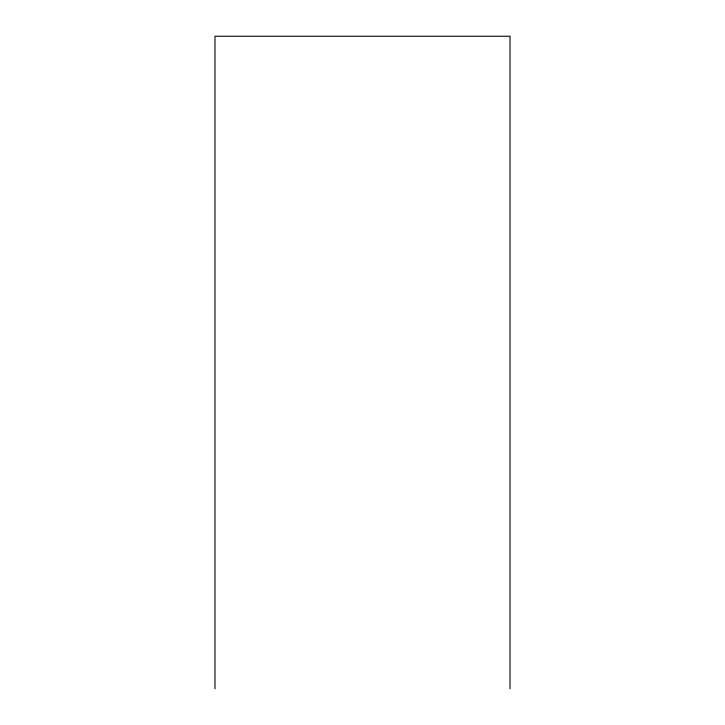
<?xml version="1.0" encoding="UTF-8"?>
<svg xmlns="http://www.w3.org/2000/svg" width="725" height="725" viewBox="0 0 725 725"><rect width="100%" height="100%" fill="white"/><g stroke="black" fill="none" stroke-linecap="round" stroke-linejoin="round"><path stroke-width="1.09" d="M510.019 688.75L510.019 36.25L214.981 36.25L214.981 688.75"/></g></svg>
